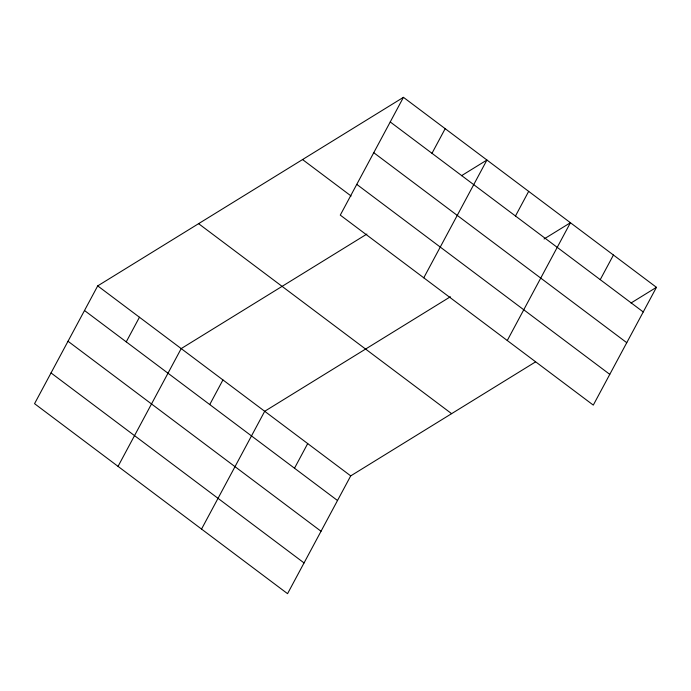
<?xml version="1.0" encoding="UTF-8"?>
<svg xmlns="http://www.w3.org/2000/svg" width="691" height="691" viewBox="0 0 691 691"><rect width="100%" height="100%" fill="white"/><g stroke="black" fill="none" stroke-linecap="round" stroke-linejoin="round"><path stroke-width="1.04" d="M403.44 97.327L340.283 215.117L593.293 405.107L656.45 287.326L403.44 97.327L97.707 285.893L34.55 403.674L287.56 593.673L350.717 475.883L535.499 361.92M126.246 341.864L139.452 317.238M118.04 466.373L181.197 348.592L366.895 234.059M209.744 404.563L222.943 379.938M201.539 529.073L264.696 411.292L450.385 296.759M431.979 153.307L445.185 128.681M294.504 468.213L307.702 443.587M423.773 277.808L486.93 160.027L461.484 175.721M515.477 215.998L528.675 191.372M507.272 340.508L570.429 222.727L544.067 238.982M600.237 279.648L613.435 255.022M631.004 303.021L656.45 287.326M390.234 121.953L643.243 311.952M373.753 152.694L626.763 342.693M356.763 184.367L609.782 374.367M302.546 159.552L351.106 196.019M198.593 223.668L451.612 413.659M97.707 285.893L350.717 475.883M84.501 310.518L337.51 500.509M68.02 341.259L321.03 531.258M51.03 372.933L304.049 562.932"/></g></svg>
